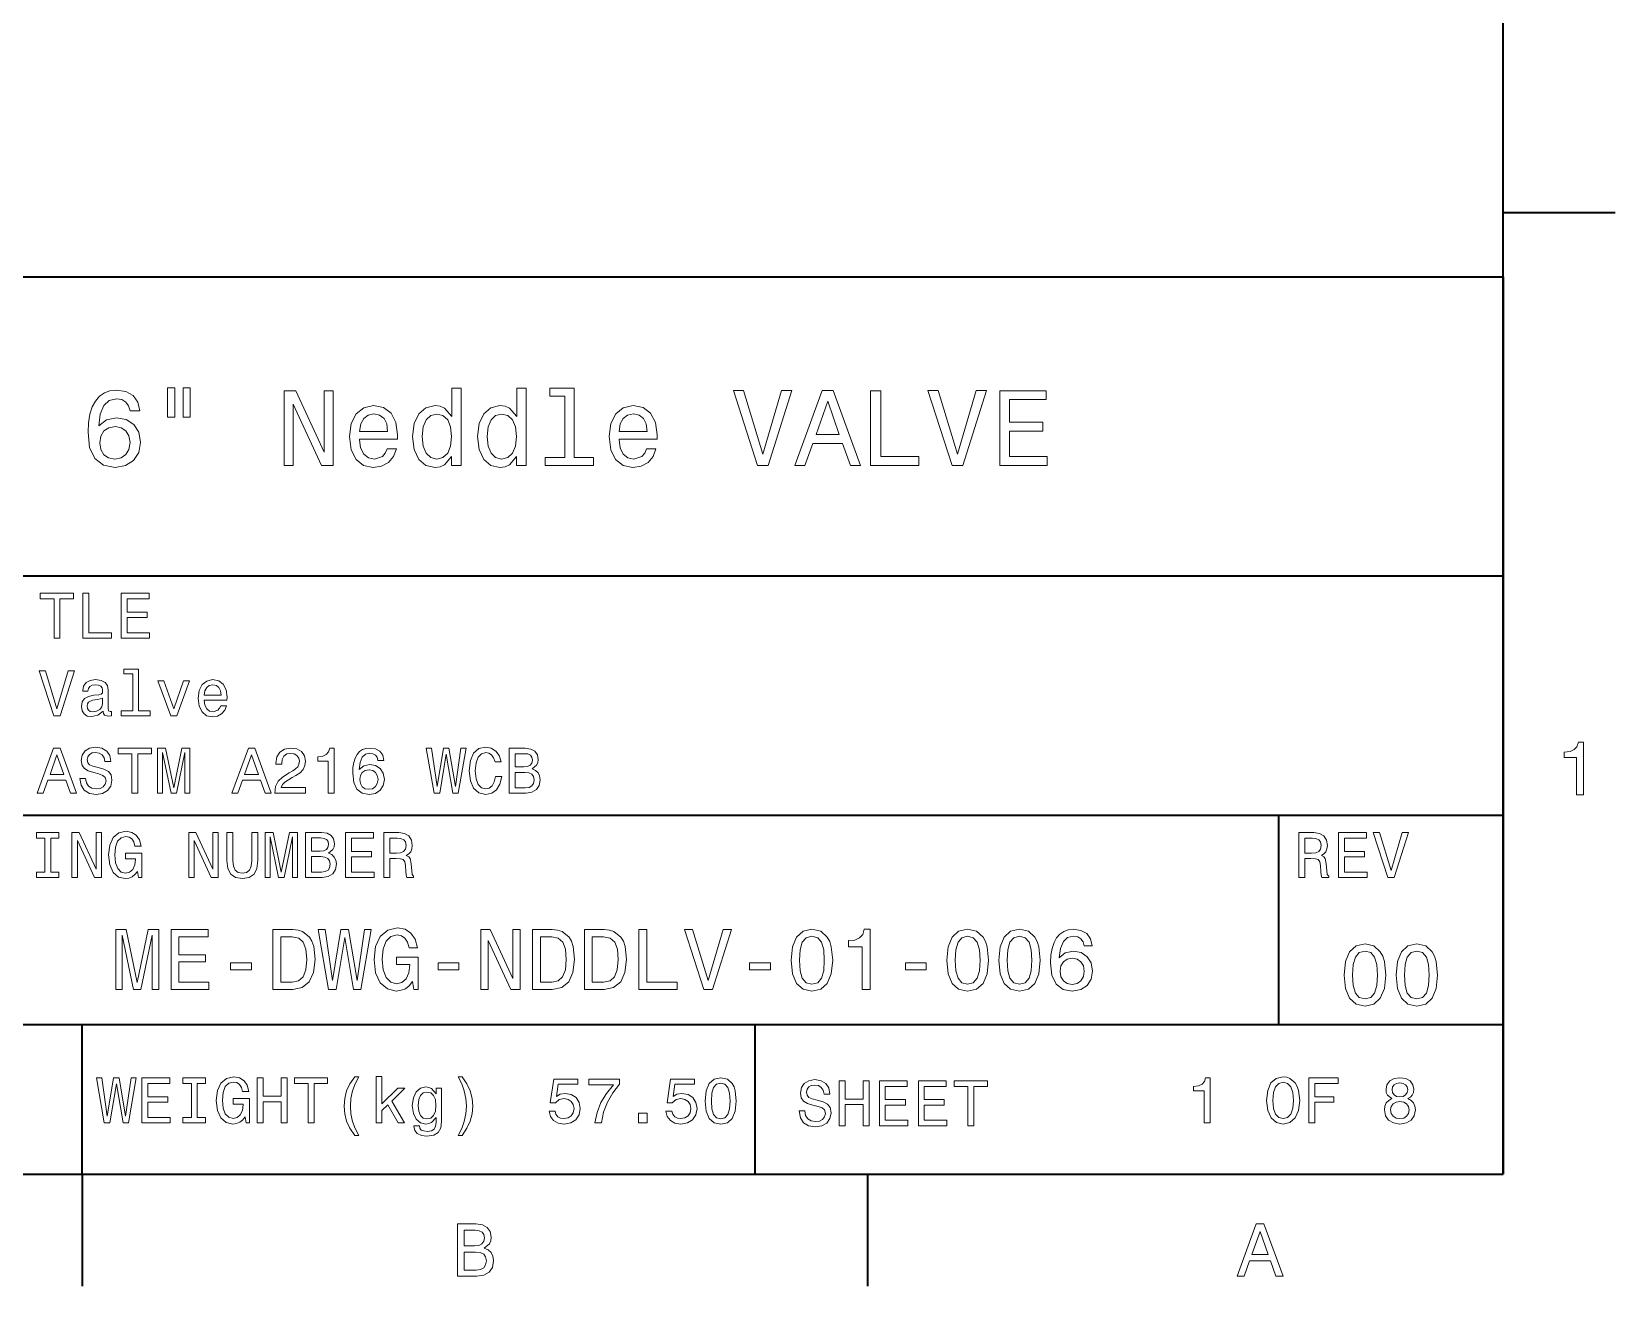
# Model space of a CAD drawing. Extents: x 0 to 420, y 0 to 297.
# Drawn here: x 311.6 to 417.5, y 2.5 to 86.4 of the extents above; entities that cross this region are included whole.
import ezdxf

# ---------------------------------------------------------------- set-up
doc = ezdxf.new("R2010")
doc.units = 0

msp = doc.modelspace()

# ---------------------------------------------------------------- linework, layer by layer
at = {"color": 7, "lineweight": 35}
for p, q in [((410, 10), (410, 287)), ((220, 70), (410, 70)), ((410, 70), (410, 10)), ((285, 50), (410, 50)), ((220, 34), (410, 34)), ((285, 20), (410, 20)), ((10, 10), (410, 10)), ((220, 10), (410, 10))]:
    msp.add_line(p, q, dxfattribs=at)
at = {"color": 7, "lineweight": 35, "ltscale": 0.1875}
for p, q in [((410, 74.3), (417.5, 74.3)), ((315, 10), (315, 2.5)), ((367.5, 10), (367.5, 2.5))]:
    msp.add_line(p, q, dxfattribs=at)
at = {"color": 7, "lineweight": 35, "ltscale": 0.35}
msp.add_line((395, 20), (395, 34), dxfattribs=at)
at = {"color": 7, "lineweight": 35, "ltscale": 0.25}
for p, q in [((315, 10), (315, 20)), ((360, 10), (360, 20))]:
    msp.add_line(p, q, dxfattribs=at)
at = {"color": 7, "lineweight": 13}
for points in [[(320.71, 62.56), (320.71, 60.6), (321.2, 60.6), (321.2, 62.56)], [(321.76, 62.56), (321.76, 60.6), (322.24, 60.6), (322.24, 62.56)], [(339.71, 57.98), (339.71, 57.38), (340.35, 57.38), (340.35, 62.55), (339.72, 62.55), (339.72, 60.66), (339.24, 61.21), (338.94, 61.34), (338.6, 61.39), (337.99, 61.24), (337.51, 60.84), (337.2, 60.19), (337.1, 59.32), (337.2, 58.45), (337.51, 57.79), (337.99, 57.38), (338.6, 57.24), (338.94, 57.29), (339.24, 57.42)], [(344.05, 57.98), (344.05, 57.38), (344.68, 57.38), (344.68, 62.55), (344.06, 62.55), (344.06, 60.66), (343.57, 61.21), (343.28, 61.34), (342.94, 61.39), (342.33, 61.24), (341.85, 60.84), (341.54, 60.19), (341.43, 59.32), (341.54, 58.45), (341.85, 57.79), (342.33, 57.38), (342.94, 57.24), (343.28, 57.29), (343.58, 57.42)], [(347.27, 62.02), (347.27, 57.91), (345.97, 57.91), (345.97, 57.38), (349.2, 57.38), (349.2, 57.91), (347.9, 57.91), (347.9, 62.55), (346.28, 62.55), (346.28, 62.02)], [(318.87, 61.03), (318.73, 61.62), (318.42, 62.05), (317.93, 62.32), (317.29, 62.42), (316.87, 62.37), (316.5, 62.23), (316.17, 62.01), (315.9, 61.69), (315.68, 61.29), (315.53, 60.81), (315.43, 60.24), (315.4, 59.6), (315.51, 58.58), (315.86, 57.84), (316.43, 57.39), (317.21, 57.24), (317.91, 57.37), (318.44, 57.71), (318.79, 58.24), (318.91, 58.92), (318.79, 59.6), (318.46, 60.13), (317.95, 60.46), (317.31, 60.57), (316.63, 60.43), (316.12, 60.02), (316.22, 60.81), (316.46, 61.38), (316.81, 61.72), (317.3, 61.83), (317.66, 61.78), (317.93, 61.62), (318.11, 61.37), (318.21, 61.03)], [(328.51, 57.38), (329.11, 57.38), (329.11, 61.48), (331.02, 57.38), (331.79, 57.38), (331.79, 62.38), (331.19, 62.38), (331.19, 58.28), (329.29, 62.38), (328.51, 62.38)], [(361.77, 62.39), (360.51, 58.13), (359.22, 62.39), (358.54, 62.39), (360.15, 57.38), (360.87, 57.38), (362.45, 62.39)], [(362.66, 57.38), (363.32, 57.38), (363.85, 58.85), (365.84, 58.85), (366.37, 57.38), (367.05, 57.38), (365.22, 62.39), (364.48, 62.39)], [(364.08, 59.46), (364.85, 61.67), (365.62, 59.46)], [(367.72, 57.38), (370.94, 57.38), (370.94, 57.99), (368.39, 57.99), (368.39, 62.38), (367.72, 62.38)], [(374.78, 62.39), (373.52, 58.13), (372.23, 62.39), (371.55, 62.39), (373.16, 57.38), (373.88, 57.38), (375.46, 62.39)], [(376.35, 57.38), (379.52, 57.38), (379.52, 57.99), (377.01, 57.99), (377.01, 59.68), (379.24, 59.68), (379.24, 60.28), (377.01, 60.28), (377.01, 61.78), (379.46, 61.78), (379.46, 62.38), (376.35, 62.38)], [(333.55, 59.13), (336.09, 59.13), (336.1, 59.43), (335.98, 60.26), (335.66, 60.88), (335.16, 61.25), (334.49, 61.39), (333.83, 61.24), (333.33, 60.84), (333, 60.18), (332.89, 59.32), (333, 58.43), (333.32, 57.78), (333.82, 57.38), (334.47, 57.24), (335.03, 57.34), (335.49, 57.58), (335.83, 57.97), (336.02, 58.49), (335.4, 58.49), (335.27, 58.2), (335.08, 57.99), (334.55, 57.81), (334.14, 57.89), (333.83, 58.14), (333.62, 58.56), (333.55, 59.11)], [(333.55, 59.66), (333.63, 60.16), (333.83, 60.53), (334.12, 60.75), (334.51, 60.83), (334.89, 60.75), (335.19, 60.53), (335.37, 60.16), (335.43, 59.66)], [(338.71, 60.82), (339.13, 60.72), (339.45, 60.44), (339.63, 59.97), (339.7, 59.32), (339.63, 58.66), (339.45, 58.2), (339.13, 57.91), (338.71, 57.81), (338.31, 57.91), (338.01, 58.2), (337.81, 58.67), (337.74, 59.32), (337.81, 59.96), (338.01, 60.43), (338.31, 60.72)], [(343.05, 60.82), (343.47, 60.72), (343.78, 60.44), (343.97, 59.97), (344.04, 59.32), (343.97, 58.66), (343.78, 58.2), (343.47, 57.91), (343.05, 57.81), (342.65, 57.91), (342.35, 58.2), (342.15, 58.67), (342.08, 59.32), (342.15, 59.96), (342.35, 60.43), (342.65, 60.72)], [(350.9, 59.13), (353.44, 59.13), (353.44, 59.43), (353.33, 60.26), (353.01, 60.88), (352.51, 61.25), (351.84, 61.39), (351.18, 61.24), (350.68, 60.84), (350.35, 60.18), (350.24, 59.32), (350.35, 58.43), (350.67, 57.78), (351.17, 57.38), (351.82, 57.24), (352.38, 57.34), (352.84, 57.58), (353.18, 57.97), (353.37, 58.49), (352.74, 58.49), (352.62, 58.2), (352.43, 57.99), (351.89, 57.81), (351.48, 57.89), (351.17, 58.14), (350.97, 58.56), (350.9, 59.11)], [(350.9, 59.66), (350.98, 60.16), (351.17, 60.53), (351.47, 60.75), (351.86, 60.83), (352.24, 60.75), (352.54, 60.53), (352.72, 60.16), (352.78, 59.66)], [(318.21, 58.91), (318.13, 58.45), (317.93, 58.11), (317.61, 57.88), (317.2, 57.81), (316.78, 57.88), (316.46, 58.1), (316.25, 58.45), (316.18, 58.9), (316.25, 59.35), (316.46, 59.69), (316.79, 59.9), (317.23, 59.98), (317.62, 59.9), (317.93, 59.69), (318.13, 59.36)], [(313.13, 45.84), (313.52, 45.84), (313.52, 48.47), (314.43, 48.47), (314.43, 48.84), (312.21, 48.84), (312.21, 48.47), (313.13, 48.47)], [(315.05, 45.84), (316.98, 45.84), (316.98, 46.2), (315.45, 46.2), (315.45, 48.84), (315.05, 48.84)], [(317.62, 45.84), (319.52, 45.84), (319.52, 46.2), (318.02, 46.2), (318.02, 47.22), (319.36, 47.22), (319.36, 47.57), (318.02, 47.57), (318.02, 48.47), (319.49, 48.47), (319.49, 48.84), (317.62, 48.84)], [(314.08, 43.66), (313.32, 41.1), (312.55, 43.66), (312.14, 43.66), (313.11, 40.65), (313.54, 40.65), (314.49, 43.66)], [(318.39, 43.44), (318.39, 40.97), (317.61, 40.97), (317.61, 40.65), (319.55, 40.65), (319.55, 40.97), (318.77, 40.97), (318.77, 43.76), (317.79, 43.76), (317.79, 43.44)], [(316.41, 40.96), (316.41, 40.94), (316.43, 40.8), (316.5, 40.69), (316.77, 40.61), (316.98, 40.65), (316.98, 40.94), (316.89, 40.93), (316.77, 40.98), (316.75, 41.16), (316.75, 42.36), (316.7, 42.66), (316.54, 42.88), (316.28, 43.01), (315.91, 43.06), (315.55, 43.01), (315.28, 42.86), (315.11, 42.63), (315.05, 42.33), (315.05, 42.3), (315.39, 42.3), (315.43, 42.48), (315.52, 42.61), (315.68, 42.69), (315.9, 42.72), (316.11, 42.7), (316.26, 42.63), (316.35, 42.52), (316.38, 42.37), (316.36, 42.18), (316.29, 42.09), (316.12, 42.05), (315.8, 42.02), (315.43, 41.94), (315.16, 41.8), (315.01, 41.58), (314.96, 41.26), (315, 40.98), (315.14, 40.77), (315.35, 40.63), (315.65, 40.59), (316.05, 40.68)], [(320.93, 40.65), (321.33, 40.65), (322.18, 42.98), (321.79, 42.98), (321.14, 41.1), (320.47, 42.98), (320.07, 42.98)], [(323.17, 41.7), (324.69, 41.7), (324.7, 41.88), (324.63, 42.38), (324.44, 42.75), (324.14, 42.98), (323.73, 43.06), (323.34, 42.97), (323.04, 42.73), (322.84, 42.34), (322.77, 41.82), (322.84, 41.29), (323.03, 40.9), (323.33, 40.65), (323.72, 40.57), (324.06, 40.63), (324.33, 40.78), (324.54, 41.01), (324.65, 41.32), (324.28, 41.32), (324.2, 41.15), (324.09, 41.02), (323.77, 40.91), (323.52, 40.96), (323.34, 41.11), (323.21, 41.36), (323.17, 41.69)], [(323.17, 42.02), (323.22, 42.32), (323.34, 42.54), (323.51, 42.68), (323.75, 42.72), (323.98, 42.68), (324.15, 42.54), (324.26, 42.32), (324.3, 42.02)], [(316.37, 41.47), (316.32, 41.24), (316.18, 41.07), (315.97, 40.96), (315.71, 40.92), (315.55, 40.94), (315.43, 41.01), (315.36, 41.13), (315.34, 41.3), (315.36, 41.45), (315.43, 41.56), (315.7, 41.68), (316.05, 41.73), (316.37, 41.83)], [(312.01, 35.47), (312.41, 35.47), (312.72, 36.35), (313.92, 36.35), (314.24, 35.47), (314.64, 35.47), (313.54, 38.48), (313.1, 38.48)], [(315.24, 36.46), (314.85, 36.46), (314.94, 36), (315.15, 35.67), (315.49, 35.46), (315.94, 35.39), (316.38, 35.46), (316.71, 35.65), (316.93, 35.95), (317, 36.34), (316.94, 36.69), (316.76, 36.92), (316.46, 37.07), (316.07, 37.19), (315.73, 37.27), (315.51, 37.36), (315.39, 37.5), (315.35, 37.72), (315.39, 37.91), (315.5, 38.06), (315.67, 38.16), (315.91, 38.19), (316.15, 38.15), (316.34, 38.03), (316.47, 37.84), (316.53, 37.58), (316.92, 37.58), (316.92, 37.59), (316.85, 37.99), (316.65, 38.29), (316.33, 38.48), (315.9, 38.55), (315.51, 38.48), (315.2, 38.3), (315.01, 38.02), (314.94, 37.66), (315, 37.33), (315.16, 37.11), (315.42, 36.97), (315.78, 36.85), (316.13, 36.76), (316.39, 36.66), (316.55, 36.52), (316.61, 36.3), (316.55, 36.07), (316.42, 35.89), (316.22, 35.79), (315.95, 35.75), (315.66, 35.8), (315.43, 35.94), (315.29, 36.16)], [(318.33, 35.47), (318.73, 35.47), (318.73, 38.11), (319.64, 38.11), (319.64, 38.47), (317.42, 38.47), (317.42, 38.11), (318.33, 38.11)], [(320.05, 35.47), (320.38, 35.47), (320.38, 38.19), (320.95, 35.47), (321.32, 35.47), (321.87, 38.19), (321.87, 35.47), (322.21, 35.47), (322.21, 38.47), (321.68, 38.47), (321.13, 35.83), (320.58, 38.47), (320.05, 38.47)], [(325.02, 35.47), (325.42, 35.47), (325.73, 36.35), (326.93, 36.35), (327.25, 35.47), (327.65, 35.47), (326.56, 38.48), (326.12, 38.48)], [(327.88, 35.47), (329.95, 35.47), (329.95, 35.84), (328.32, 35.84), (328.41, 36.05), (328.56, 36.21), (329.04, 36.52), (329.3, 36.65), (329.58, 36.84), (329.79, 37.05), (329.9, 37.31), (329.95, 37.6), (329.87, 37.96), (329.67, 38.25), (329.36, 38.43), (328.96, 38.49), (328.54, 38.42), (328.22, 38.22), (328.02, 37.89), (327.95, 37.46), (327.95, 37.4), (328.35, 37.4), (328.35, 37.44), (328.38, 37.73), (328.5, 37.95), (328.69, 38.09), (328.93, 38.13), (329.18, 38.09), (329.37, 37.98), (329.49, 37.81), (329.53, 37.6), (329.5, 37.4), (329.42, 37.23), (329.28, 37.09), (329.09, 36.96), (328.84, 36.82), (328.41, 36.55), (328.12, 36.27), (327.94, 35.92), (327.88, 35.48)], [(331.46, 35.47), (331.86, 35.47), (331.86, 38.49), (331.56, 38.49), (331.48, 38.23), (331.33, 38.05), (331.09, 37.95), (330.76, 37.91), (330.76, 37.61), (331.46, 37.61)], [(335.18, 37.66), (335.1, 38.01), (334.91, 38.27), (334.61, 38.44), (334.23, 38.49), (333.98, 38.46), (333.76, 38.38), (333.56, 38.25), (333.4, 38.06), (333.27, 37.82), (333.17, 37.53), (333.11, 37.19), (333.1, 36.8), (333.17, 36.19), (333.38, 35.74), (333.72, 35.48), (334.19, 35.38), (334.61, 35.46), (334.93, 35.67), (335.13, 35.99), (335.21, 36.39), (335.13, 36.8), (334.93, 37.12), (334.63, 37.32), (334.25, 37.39), (333.84, 37.3), (333.53, 37.05), (333.59, 37.53), (333.73, 37.87), (333.94, 38.07), (334.24, 38.14), (334.45, 38.11), (334.62, 38.02), (334.73, 37.87), (334.78, 37.66)], [(338.53, 35.47), (338.91, 35.47), (339.34, 38.07), (339.79, 35.47), (340.15, 35.47), (340.68, 38.48), (340.33, 38.48), (339.96, 35.92), (339.53, 38.48), (339.16, 38.48), (338.74, 35.92), (338.37, 38.48), (338.01, 38.48)], [(342.65, 36.59), (342.56, 36.22), (342.42, 35.96), (342.22, 35.8), (341.99, 35.75), (341.71, 35.83), (341.49, 36.06), (341.34, 36.44), (341.29, 36.97), (341.34, 37.49), (341.48, 37.88), (341.7, 38.11), (341.99, 38.19), (342.2, 38.15), (342.37, 38.03), (342.51, 37.84), (342.61, 37.57), (343.02, 37.57), (342.89, 37.98), (342.66, 38.29), (342.36, 38.48), (341.99, 38.55), (341.53, 38.45), (341.18, 38.14), (340.96, 37.65), (340.88, 36.97), (340.96, 36.3), (341.18, 35.8), (341.53, 35.49), (341.99, 35.39), (342.39, 35.47), (342.71, 35.7), (342.94, 36.08), (343.06, 36.59)], [(345.09, 37.09), (345.39, 37.34), (345.47, 37.51), (345.5, 37.72), (345.44, 38.04), (345.27, 38.28), (345, 38.42), (344.62, 38.47), (343.55, 38.47), (343.55, 35.47), (344.68, 35.47), (345.08, 35.53), (345.38, 35.71), (345.57, 35.99), (345.63, 36.37), (345.59, 36.63), (345.49, 36.84), (345.32, 36.99)], [(344.54, 37.23), (343.95, 37.23), (343.95, 38.11), (344.57, 38.11), (344.81, 38.09), (344.97, 38.01), (345.07, 37.87), (345.11, 37.68), (345.07, 37.48), (344.96, 37.34), (344.79, 37.25)], [(414.91, 35.37), (415.37, 35.37), (415.37, 38.89), (415.03, 38.89), (414.93, 38.58), (414.75, 38.38), (414.48, 38.26), (414.09, 38.22), (414.09, 37.86), (414.91, 37.86)], [(312.86, 36.72), (313.32, 38.04), (313.79, 36.72)], [(325.87, 36.72), (326.34, 38.04), (326.8, 36.72)], [(334.79, 36.39), (334.74, 36.12), (334.62, 35.91), (334.42, 35.77), (334.18, 35.73), (333.93, 35.77), (333.73, 35.9), (333.61, 36.11), (333.57, 36.38), (333.61, 36.65), (333.73, 36.85), (333.93, 36.98), (334.2, 37.03), (334.43, 36.98), (334.62, 36.86), (334.74, 36.66)], [(344.63, 35.83), (343.95, 35.83), (343.95, 36.86), (344.6, 36.86), (344.87, 36.83), (345.06, 36.74), (345.18, 36.59), (345.22, 36.36), (345.18, 36.12), (345.07, 35.96), (344.89, 35.86)], [(312.51, 30.2), (311.96, 30.2), (311.96, 29.84), (313.46, 29.84), (313.46, 30.2), (312.91, 30.2), (312.91, 32.47), (313.46, 32.47), (313.46, 32.84), (311.96, 32.84), (311.96, 32.47), (312.51, 32.47)], [(314.33, 29.84), (314.69, 29.84), (314.69, 32.3), (315.84, 29.84), (316.3, 29.84), (316.3, 32.84), (315.94, 32.84), (315.94, 30.38), (314.8, 32.84), (314.33, 32.84)], [(318.71, 30.24), (318.78, 29.84), (319, 29.84), (319, 31.46), (317.9, 31.46), (317.9, 31.09), (318.58, 31.09), (318.58, 31.06), (318.52, 30.67), (318.39, 30.37), (318.17, 30.19), (317.91, 30.13), (317.62, 30.2), (317.39, 30.44), (317.24, 30.82), (317.19, 31.35), (317.24, 31.87), (317.38, 32.26), (317.62, 32.49), (317.93, 32.57), (318.15, 32.53), (318.33, 32.41), (318.46, 32.21), (318.53, 31.93), (318.96, 31.93), (318.84, 32.35), (318.63, 32.66), (318.33, 32.85), (317.96, 32.92), (317.47, 32.81), (317.09, 32.5), (316.86, 32), (316.77, 31.34), (316.86, 30.67), (317.09, 30.17), (317.44, 29.86), (317.88, 29.76), (318.13, 29.79), (318.35, 29.88), (318.54, 30.03)], [(322.13, 29.84), (322.49, 29.84), (322.49, 32.3), (323.64, 29.84), (324.11, 29.84), (324.11, 32.84), (323.74, 32.84), (323.74, 30.38), (322.61, 32.84), (322.13, 32.84)], [(324.69, 30.98), (324.75, 30.44), (324.94, 30.05), (325.26, 29.83), (325.72, 29.76), (326.18, 29.83), (326.5, 30.05), (326.69, 30.43), (326.76, 30.98), (326.76, 32.84), (326.35, 32.84), (326.35, 30.96), (326.31, 30.59), (326.2, 30.33), (326, 30.17), (325.72, 30.12), (325.44, 30.17), (325.24, 30.33), (325.12, 30.59), (325.09, 30.96), (325.09, 32.84), (324.69, 32.84)], [(327.24, 29.84), (327.58, 29.84), (327.58, 32.56), (328.14, 29.84), (328.51, 29.84), (329.07, 32.56), (329.07, 29.84), (329.4, 29.84), (329.4, 32.84), (328.88, 32.84), (328.32, 30.19), (327.78, 32.84), (327.24, 32.84)], [(331.47, 31.46), (331.77, 31.71), (331.85, 31.88), (331.87, 32.09), (331.82, 32.41), (331.65, 32.64), (331.38, 32.79), (331, 32.84), (329.93, 32.84), (329.93, 29.84), (331.06, 29.84), (331.46, 29.9), (331.76, 30.07), (331.94, 30.36), (332.01, 30.74), (331.97, 30.99), (331.86, 31.2), (331.7, 31.36)], [(332.62, 29.84), (334.52, 29.84), (334.52, 30.2), (333.02, 30.2), (333.02, 31.22), (334.36, 31.22), (334.36, 31.57), (333.02, 31.57), (333.02, 32.47), (334.49, 32.47), (334.49, 32.84), (332.62, 32.84)], [(335.17, 29.84), (335.57, 29.84), (335.57, 31.1), (335.98, 31.1), (336.28, 31.09), (336.47, 31.03), (336.58, 30.89), (336.62, 30.63), (336.64, 30.24), (336.67, 29.99), (336.72, 29.84), (337.17, 29.84), (337.17, 29.92), (337.07, 30.04), (337.04, 30.27), (337.01, 30.75), (336.94, 31.11), (336.84, 31.22), (336.68, 31.3), (336.85, 31.41), (336.97, 31.56), (337.05, 31.75), (337.08, 31.98), (337.02, 32.34), (336.84, 32.62), (336.56, 32.78), (336.17, 32.84), (335.17, 32.84)], [(396.34, 29.84), (396.74, 29.84), (396.74, 31.1), (397.15, 31.1), (397.45, 31.09), (397.64, 31.03), (397.75, 30.89), (397.79, 30.63), (397.81, 30.24), (397.84, 29.99), (397.89, 29.84), (398.34, 29.84), (398.34, 29.92), (398.24, 30.04), (398.21, 30.27), (398.18, 30.75), (398.11, 31.11), (398.01, 31.22), (397.85, 31.3), (398.02, 31.41), (398.14, 31.56), (398.22, 31.75), (398.25, 31.98), (398.19, 32.34), (398.01, 32.62), (397.73, 32.78), (397.34, 32.84), (396.34, 32.84)], [(399, 29.84), (400.9, 29.84), (400.9, 30.2), (399.39, 30.2), (399.39, 31.22), (400.73, 31.22), (400.73, 31.57), (399.39, 31.57), (399.39, 32.47), (400.86, 32.47), (400.86, 32.84), (399, 32.84)], [(403.26, 32.84), (402.51, 30.29), (401.73, 32.84), (401.32, 32.84), (402.29, 29.84), (402.72, 29.84), (403.67, 32.84)], [(330.91, 31.59), (330.33, 31.59), (330.33, 32.48), (330.95, 32.48), (331.18, 32.45), (331.35, 32.37), (331.45, 32.24), (331.48, 32.04), (331.44, 31.84), (331.34, 31.7), (331.16, 31.62)], [(336.06, 32.47), (336.32, 32.44), (336.51, 32.36), (336.62, 32.21), (336.66, 31.97), (336.62, 31.72), (336.5, 31.57), (336.3, 31.49), (336.03, 31.47), (335.57, 31.47), (335.57, 32.47)], [(397.23, 32.47), (397.49, 32.44), (397.68, 32.36), (397.79, 32.21), (397.83, 31.97), (397.79, 31.72), (397.67, 31.57), (397.47, 31.49), (397.2, 31.47), (396.74, 31.47), (396.74, 32.47)], [(331.01, 30.2), (330.33, 30.2), (330.33, 31.23), (330.97, 31.23), (331.24, 31.2), (331.44, 31.11), (331.55, 30.95), (331.59, 30.73), (331.55, 30.49), (331.45, 30.33), (331.26, 30.23)], [(317.25, 22.35), (317.69, 22.35), (317.69, 25.98), (318.44, 22.35), (318.94, 22.35), (319.68, 25.98), (319.68, 22.35), (320.13, 22.35), (320.13, 26.35), (319.43, 26.35), (318.69, 22.82), (317.96, 26.35), (317.25, 26.35)], [(320.95, 22.35), (323.48, 22.35), (323.48, 22.83), (321.48, 22.83), (321.48, 24.19), (323.26, 24.19), (323.26, 24.67), (321.48, 24.67), (321.48, 25.86), (323.44, 25.86), (323.44, 26.35), (320.95, 26.35)], [(329.09, 26.35), (327.76, 26.35), (327.76, 22.35), (329.09, 22.35), (329.72, 22.48), (330.19, 22.86), (330.47, 23.49), (330.58, 24.35), (330.49, 25.22), (330.37, 25.57), (330.21, 25.85), (329.74, 26.22), (329.44, 26.31)], [(329.05, 25.87), (329.49, 25.78), (329.79, 25.52), (329.97, 25.05), (330.03, 24.35), (329.96, 23.67), (329.78, 23.2), (329.48, 22.92), (329.05, 22.83), (328.3, 22.83), (328.3, 25.87)], [(331.48, 22.35), (331.98, 22.35), (332.56, 25.82), (333.15, 22.35), (333.64, 22.35), (334.34, 26.35), (333.88, 26.35), (333.39, 22.95), (332.81, 26.35), (332.31, 26.35), (331.75, 22.95), (331.26, 26.35), (330.79, 26.35)], [(337.09, 22.88), (337.19, 22.35), (337.48, 22.35), (337.48, 24.51), (336.02, 24.51), (336.02, 24.02), (336.92, 24.02), (336.92, 23.99), (336.85, 23.46), (336.67, 23.06), (336.38, 22.82), (336.03, 22.73), (335.64, 22.84), (335.33, 23.15), (335.14, 23.66), (335.07, 24.37), (335.13, 25.06), (335.33, 25.58), (335.64, 25.89), (336.06, 26), (336.35, 25.94), (336.58, 25.78), (336.76, 25.51), (336.86, 25.14), (337.43, 25.14), (337.28, 25.7), (336.99, 26.11), (336.6, 26.37), (336.09, 26.46), (335.44, 26.31), (334.94, 25.89), (334.62, 25.23), (334.52, 24.35), (334.62, 23.46), (334.94, 22.8), (335.41, 22.38), (336, 22.24), (336.33, 22.29), (336.62, 22.4), (336.87, 22.6)], [(341.66, 22.35), (342.14, 22.35), (342.14, 25.63), (343.67, 22.35), (344.29, 22.35), (344.29, 26.35), (343.81, 26.35), (343.81, 23.07), (342.29, 26.35), (341.66, 26.35)], [(346.44, 26.35), (345.11, 26.35), (345.11, 22.35), (346.44, 22.35), (347.07, 22.48), (347.54, 22.86), (347.82, 23.49), (347.93, 24.35), (347.84, 25.22), (347.72, 25.57), (347.56, 25.85), (347.09, 26.22), (346.79, 26.31)], [(346.4, 25.87), (346.84, 25.78), (347.14, 25.52), (347.32, 25.05), (347.37, 24.35), (347.31, 23.67), (347.13, 23.2), (346.83, 22.92), (346.4, 22.83), (345.64, 22.83), (345.64, 25.87)], [(349.91, 26.35), (348.58, 26.35), (348.58, 22.35), (349.91, 22.35), (350.54, 22.48), (351.01, 22.86), (351.29, 23.49), (351.4, 24.35), (351.3, 25.22), (351.19, 25.57), (351.03, 25.85), (350.56, 26.22), (350.26, 26.31)], [(349.87, 25.87), (350.31, 25.78), (350.61, 25.52), (350.79, 25.05), (350.84, 24.35), (350.78, 23.67), (350.6, 23.2), (350.3, 22.92), (349.87, 22.83), (349.11, 22.83), (349.11, 25.87)], [(352.22, 22.35), (354.79, 22.35), (354.79, 22.83), (352.75, 22.83), (352.75, 26.35), (352.22, 26.35)], [(357.86, 26.35), (356.86, 22.95), (355.82, 26.35), (355.28, 26.35), (356.57, 22.35), (357.14, 22.35), (358.41, 26.35)], [(362.41, 24.3), (362.49, 23.4), (362.76, 22.75), (363.2, 22.36), (363.79, 22.23), (364.39, 22.36), (364.82, 22.75), (365.09, 23.4), (365.18, 24.3), (365.09, 25.2), (364.98, 25.56), (364.82, 25.85), (364.39, 26.24), (363.79, 26.38), (363.2, 26.24), (362.76, 25.85), (362.49, 25.2)], [(362.96, 24.3), (363.01, 25), (363.15, 25.5), (363.41, 25.8), (363.79, 25.9), (364.18, 25.8), (364.43, 25.5), (364.58, 25), (364.62, 24.3), (364.58, 23.6), (364.43, 23.1), (364.18, 22.8), (363.79, 22.71), (363.41, 22.8), (363.15, 23.1), (363.01, 23.6)], [(367.16, 22.35), (367.69, 22.35), (367.69, 26.38), (367.29, 26.38), (367.19, 26.03), (366.98, 25.79), (366.67, 25.65), (366.23, 25.61), (366.23, 25.2), (367.16, 25.2)], [(372.81, 24.3), (372.9, 23.4), (373.17, 22.75), (373.6, 22.36), (374.2, 22.23), (374.8, 22.36), (375.23, 22.75), (375.5, 23.4), (375.59, 24.3), (375.5, 25.2), (375.39, 25.56), (375.23, 25.85), (374.8, 26.24), (374.2, 26.38), (373.6, 26.24), (373.17, 25.85), (372.9, 25.2)], [(373.37, 24.3), (373.41, 25), (373.56, 25.5), (373.82, 25.8), (374.2, 25.9), (374.58, 25.8), (374.84, 25.5), (374.99, 25), (375.03, 24.3), (374.99, 23.6), (374.84, 23.1), (374.58, 22.8), (374.2, 22.71), (373.82, 22.8), (373.56, 23.1), (373.41, 23.6)], [(376.28, 24.3), (376.37, 23.4), (376.64, 22.75), (377.07, 22.36), (377.67, 22.23), (378.27, 22.36), (378.7, 22.75), (378.96, 23.4), (379.06, 24.3), (378.96, 25.2), (378.86, 25.56), (378.7, 25.85), (378.27, 26.24), (377.67, 26.38), (377.07, 26.24), (376.64, 25.85), (376.37, 25.2)], [(376.84, 24.3), (376.88, 25), (377.03, 25.5), (377.29, 25.8), (377.67, 25.9), (378.05, 25.8), (378.31, 25.5), (378.46, 25), (378.5, 24.3), (378.46, 23.6), (378.31, 23.1), (378.05, 22.8), (377.67, 22.71), (377.29, 22.8), (377.03, 23.1), (376.88, 23.6)], [(382.53, 25.27), (382.42, 25.74), (382.16, 26.08), (381.77, 26.3), (381.26, 26.38), (380.92, 26.34), (380.63, 26.23), (380.37, 26.05), (380.15, 25.8), (379.98, 25.48), (379.85, 25.09), (379.77, 24.64), (379.75, 24.12), (379.84, 23.31), (380.12, 22.71), (380.58, 22.35), (381.2, 22.23), (381.76, 22.34), (382.19, 22.61), (382.46, 23.03), (382.56, 23.58), (382.46, 24.12), (382.2, 24.54), (381.79, 24.81), (381.28, 24.9), (380.73, 24.79), (380.33, 24.46), (380.41, 25.09), (380.6, 25.55), (380.88, 25.82), (381.27, 25.91), (381.56, 25.86), (381.78, 25.74), (381.92, 25.54), (382, 25.27)], [(382, 23.57), (381.94, 23.21), (381.78, 22.93), (381.52, 22.75), (381.2, 22.69), (380.86, 22.75), (380.6, 22.92), (380.43, 23.2), (380.38, 23.56), (380.43, 23.92), (380.6, 24.19), (380.86, 24.37), (381.22, 24.43), (381.53, 24.37), (381.78, 24.2), (381.94, 23.93)], [(399.38, 23.31), (399.46, 22.41), (399.73, 21.76), (400.17, 21.37), (400.77, 21.24), (401.36, 21.37), (401.79, 21.76), (402.06, 22.41), (402.15, 23.31), (402.06, 24.21), (401.95, 24.57), (401.79, 24.86), (401.36, 25.26), (400.77, 25.39), (400.17, 25.26), (399.73, 24.86), (399.46, 24.21)], [(399.93, 23.31), (399.98, 24.01), (400.12, 24.51), (400.38, 24.81), (400.77, 24.91), (401.15, 24.81), (401.4, 24.51), (401.55, 24.01), (401.6, 23.31), (401.55, 22.61), (401.4, 22.11), (401.15, 21.82), (400.77, 21.72), (400.38, 21.82), (400.12, 22.11), (399.98, 22.61)], [(402.85, 23.31), (402.93, 22.41), (403.2, 21.76), (403.64, 21.37), (404.23, 21.24), (404.83, 21.37), (405.26, 21.76), (405.53, 22.41), (405.62, 23.31), (405.53, 24.21), (405.42, 24.57), (405.26, 24.86), (404.83, 25.26), (404.23, 25.39), (403.64, 25.26), (403.2, 24.86), (402.93, 24.21)], [(403.4, 23.31), (403.45, 24.01), (403.59, 24.51), (403.85, 24.81), (404.23, 24.91), (404.62, 24.81), (404.87, 24.51), (405.02, 24.01), (405.06, 23.31), (405.02, 22.61), (404.87, 22.11), (404.62, 21.82), (404.23, 21.72), (403.85, 21.82), (403.59, 22.11), (403.45, 22.61)], [(324.93, 23.67), (326.33, 23.67), (326.33, 24.12), (324.93, 24.12)], [(338.81, 23.67), (340.2, 23.67), (340.2, 24.12), (338.81, 24.12)], [(359.63, 23.67), (361.02, 23.67), (361.02, 24.12), (359.63, 24.12)], [(370.04, 23.67), (371.43, 23.67), (371.43, 24.12), (370.04, 24.12)], [(316.48, 13.43), (316.86, 13.43), (317.3, 16.03), (317.74, 13.43), (318.11, 13.43), (318.63, 16.43), (318.29, 16.43), (317.91, 13.88), (317.49, 16.43), (317.11, 16.43), (316.69, 13.88), (316.32, 16.43), (315.97, 16.43)], [(319, 13.43), (320.9, 13.43), (320.9, 13.79), (319.39, 13.79), (319.39, 14.81), (320.73, 14.81), (320.73, 15.17), (319.39, 15.17), (319.39, 16.07), (320.86, 16.07), (320.86, 16.43), (319, 16.43)], [(322.31, 13.79), (321.75, 13.79), (321.75, 13.43), (323.26, 13.43), (323.26, 13.79), (322.7, 13.79), (322.7, 16.07), (323.26, 16.07), (323.26, 16.43), (321.75, 16.43), (321.75, 16.07), (322.31, 16.07)], [(325.9, 13.83), (325.97, 13.43), (326.19, 13.43), (326.19, 15.05), (325.1, 15.05), (325.1, 14.68), (325.77, 14.68), (325.77, 14.66), (325.72, 14.26), (325.58, 13.96), (325.37, 13.78), (325.1, 13.72), (324.81, 13.8), (324.58, 14.03), (324.43, 14.41), (324.38, 14.94), (324.43, 15.46), (324.58, 15.85), (324.81, 16.08), (325.13, 16.16), (325.34, 16.12), (325.52, 16), (325.65, 15.8), (325.72, 15.53), (326.15, 15.53), (326.04, 15.94), (325.83, 16.25), (325.53, 16.44), (325.15, 16.51), (324.66, 16.4), (324.29, 16.09), (324.05, 15.59), (323.97, 14.93), (324.05, 14.26), (324.29, 13.77), (324.64, 13.45), (325.08, 13.35), (325.32, 13.38), (325.54, 13.47), (325.73, 13.62)], [(326.71, 13.43), (327.11, 13.43), (327.11, 14.84), (328.31, 14.84), (328.31, 13.43), (328.71, 13.43), (328.71, 16.43), (328.31, 16.43), (328.31, 15.21), (327.11, 15.21), (327.11, 16.43), (326.71, 16.43)], [(330.11, 13.43), (330.51, 13.43), (330.51, 16.07), (331.42, 16.07), (331.42, 16.43), (329.2, 16.43), (329.2, 16.07), (330.11, 16.07)], [(333.23, 12.59), (333.5, 12.59), (333.26, 13.05), (333.08, 13.53), (332.98, 14.04), (332.94, 14.55), (332.98, 15.06), (333.08, 15.56), (333.26, 16.04), (333.5, 16.5), (333.23, 16.5), (332.91, 16.03), (332.69, 15.56), (332.56, 15.06), (332.53, 14.55), (332.56, 14.03), (332.69, 13.54), (332.91, 13.07)], [(334.67, 13.43), (335.05, 13.43), (335.05, 14.25), (335.45, 14.63), (336.14, 13.43), (336.56, 13.43), (335.71, 14.89), (336.59, 15.75), (336.11, 15.75), (335.05, 14.7), (335.05, 16.53), (334.67, 16.53)], [(340.41, 12.59), (340.72, 13.07), (340.94, 13.54), (341.07, 14.03), (341.12, 14.55), (341.07, 15.06), (340.94, 15.56), (340.72, 16.03), (340.41, 16.5), (340.14, 16.5), (340.38, 16.04), (340.55, 15.56), (340.66, 15.06), (340.7, 14.55), (340.66, 14.04), (340.55, 13.53), (340.38, 13.05), (340.14, 12.59)], [(346.22, 14.21), (346.31, 13.86), (346.52, 13.58), (346.84, 13.41), (347.23, 13.34), (347.67, 13.42), (348.01, 13.63), (348.23, 13.97), (348.31, 14.4), (348.24, 14.8), (348.03, 15.12), (347.7, 15.32), (347.29, 15.4), (346.96, 15.34), (346.71, 15.2), (346.83, 16.01), (348.15, 16.01), (348.15, 16.36), (346.54, 16.36), (346.3, 14.77), (346.65, 14.77), (346.9, 14.98), (347.22, 15.05), (347.5, 15), (347.71, 14.86), (347.84, 14.65), (347.89, 14.38), (347.84, 14.11), (347.7, 13.9), (347.49, 13.76), (347.22, 13.71), (346.99, 13.74), (346.81, 13.84), (346.68, 14), (346.62, 14.21)], [(349.29, 13.43), (349.73, 13.43), (349.87, 14.14), (350.12, 14.81), (350.48, 15.43), (350.94, 16.01), (350.94, 16.36), (348.88, 16.36), (348.88, 15.97), (350.52, 15.97), (350.05, 15.39), (349.69, 14.78), (349.44, 14.13)], [(354.02, 14.21), (354.12, 13.86), (354.33, 13.58), (354.64, 13.41), (355.04, 13.34), (355.48, 13.42), (355.82, 13.63), (356.03, 13.97), (356.12, 14.4), (356.04, 14.8), (355.84, 15.12), (355.51, 15.32), (355.09, 15.4), (354.77, 15.34), (354.52, 15.2), (354.64, 16.01), (355.95, 16.01), (355.95, 16.36), (354.35, 16.36), (354.11, 14.77), (354.46, 14.77), (354.71, 14.98), (355.03, 15.05), (355.3, 15), (355.52, 14.86), (355.65, 14.65), (355.7, 14.38), (355.65, 14.11), (355.51, 13.9), (355.3, 13.76), (355.03, 13.71), (354.8, 13.74), (354.62, 13.84), (354.49, 14), (354.43, 14.21)], [(356.66, 14.89), (356.72, 14.22), (356.93, 13.73), (357.25, 13.44), (357.7, 13.34), (358.14, 13.44), (358.47, 13.73), (358.67, 14.22), (358.74, 14.89), (358.67, 15.57), (358.59, 15.84), (358.47, 16.06), (358.14, 16.35), (357.7, 16.45), (357.25, 16.35), (356.93, 16.05), (356.72, 15.57)], [(357.07, 14.89), (357.11, 15.42), (357.21, 15.79), (357.41, 16.01), (357.7, 16.09), (357.98, 16.01), (358.18, 15.79), (358.29, 15.42), (358.32, 14.89), (358.29, 14.37), (358.18, 13.99), (357.98, 13.77), (357.7, 13.7), (357.41, 13.77), (357.21, 13.99), (357.11, 14.37)], [(363.32, 14.23), (362.93, 14.23), (363.02, 13.77), (363.23, 13.43), (363.57, 13.23), (364.02, 13.16), (364.46, 13.22), (364.79, 13.41), (365, 13.71), (365.08, 14.11), (365.02, 14.46), (364.84, 14.69), (364.54, 14.84), (364.15, 14.95), (363.81, 15.04), (363.59, 15.13), (363.47, 15.27), (363.43, 15.49), (363.47, 15.68), (363.58, 15.83), (363.75, 15.93), (363.99, 15.96), (364.23, 15.92), (364.42, 15.8), (364.55, 15.61), (364.61, 15.34), (365, 15.34), (365, 15.35), (364.93, 15.76), (364.73, 16.06), (364.41, 16.25), (363.98, 16.32), (363.59, 16.25), (363.28, 16.07), (363.09, 15.79), (363.02, 15.42), (363.08, 15.1), (363.24, 14.88), (363.5, 14.73), (363.86, 14.62), (364.21, 14.52), (364.47, 14.43), (364.63, 14.29), (364.69, 14.06), (364.63, 13.83), (364.5, 13.66), (364.3, 13.55), (364.03, 13.52), (363.74, 13.57), (363.51, 13.7), (363.37, 13.93)], [(365.61, 13.24), (366.01, 13.24), (366.01, 14.65), (367.21, 14.65), (367.21, 13.24), (367.61, 13.24), (367.61, 16.24), (367.21, 16.24), (367.21, 15.01), (366.01, 15.01), (366.01, 16.24), (365.61, 16.24)], [(368.3, 13.24), (370.21, 13.24), (370.21, 13.6), (368.7, 13.6), (368.7, 14.62), (370.04, 14.62), (370.04, 14.98), (368.7, 14.98), (368.7, 15.87), (370.17, 15.87), (370.17, 16.24), (368.3, 16.24)], [(370.91, 13.24), (372.81, 13.24), (372.81, 13.6), (371.3, 13.6), (371.3, 14.62), (372.64, 14.62), (372.64, 14.98), (371.3, 14.98), (371.3, 15.87), (372.77, 15.87), (372.77, 16.24), (370.91, 16.24)], [(374.22, 13.24), (374.61, 13.24), (374.61, 15.87), (375.52, 15.87), (375.52, 16.24), (373.3, 16.24), (373.3, 15.87), (374.22, 15.87)], [(390.01, 13.43), (390.41, 13.43), (390.41, 16.45), (390.11, 16.45), (390.03, 16.19), (389.88, 16.01), (389.64, 15.91), (389.31, 15.87), (389.31, 15.56), (390.01, 15.56)], [(394.18, 14.93), (394.26, 14.25), (394.49, 13.76), (394.84, 13.45), (395.3, 13.35), (395.75, 13.45), (396.1, 13.76), (396.32, 14.25), (396.41, 14.93), (396.32, 15.6), (396.23, 15.87), (396.1, 16.1), (395.75, 16.4), (395.53, 16.48), (395.3, 16.51), (394.83, 16.4), (394.48, 16.1), (394.26, 15.6)], [(394.6, 14.93), (394.65, 15.45), (394.79, 15.84), (395.01, 16.07), (395.3, 16.15), (395.58, 16.07), (395.8, 15.83), (395.94, 15.45), (395.99, 14.93), (395.94, 14.41), (395.8, 14.02), (395.58, 13.79), (395.3, 13.71), (395.01, 13.79), (394.79, 14.02), (394.65, 14.4)], [(397.01, 13.43), (397.41, 13.43), (397.41, 14.81), (398.68, 14.81), (398.68, 15.17), (397.41, 15.17), (397.41, 16.07), (398.97, 16.07), (398.97, 16.43), (397.01, 16.43)], [(402.57, 15.05), (402.35, 14.92), (402.19, 14.76), (402.1, 14.54), (402.07, 14.29), (402.14, 13.9), (402.34, 13.61), (402.66, 13.42), (403.1, 13.34), (403.54, 13.42), (403.86, 13.61), (404.06, 13.9), (404.14, 14.29), (404.1, 14.54), (404.01, 14.76), (403.85, 14.92), (403.64, 15.05), (403.81, 15.15), (403.93, 15.29), (404.01, 15.46), (404.03, 15.68), (403.96, 15.98), (403.78, 16.23), (403.49, 16.39), (403.1, 16.45), (402.71, 16.39), (402.42, 16.23), (402.23, 15.98), (402.17, 15.68), (402.19, 15.46), (402.26, 15.29)], [(402.58, 15.64), (402.61, 15.83), (402.72, 15.98), (402.88, 16.07), (403.1, 16.1), (403.32, 16.07), (403.48, 15.98), (403.59, 15.83), (403.63, 15.64), (403.59, 15.45), (403.48, 15.3), (403.32, 15.2), (403.1, 15.17), (402.88, 15.2), (402.72, 15.3), (402.61, 15.45)], [(339.03, 13.53), (339.03, 15.75), (338.67, 15.75), (338.67, 15.37), (338.37, 15.72), (338.19, 15.8), (337.99, 15.83), (337.62, 15.75), (337.33, 15.5), (337.15, 15.11), (337.08, 14.59), (337.15, 14.06), (337.33, 13.68), (337.62, 13.43), (337.99, 13.35), (338.19, 13.38), (338.37, 13.45), (338.67, 13.78), (338.67, 13.45), (338.63, 13.2), (338.54, 13.01), (338.36, 12.9), (338.09, 12.86), (337.85, 12.89), (337.68, 12.95), (337.58, 13.07), (337.55, 13.22), (337.18, 13.22), (337.18, 13.2), (337.24, 12.92), (337.41, 12.72), (337.69, 12.58), (338.06, 12.53), (338.51, 12.6), (338.81, 12.78), (338.98, 13.1)], [(337.48, 14.59), (337.51, 14.98), (337.63, 15.26), (337.81, 15.43), (338.05, 15.49), (338.31, 15.43), (338.5, 15.26), (338.62, 14.98), (338.66, 14.59), (338.62, 14.2), (338.5, 13.92), (338.31, 13.74), (338.05, 13.69), (337.81, 13.74), (337.63, 13.92), (337.51, 14.2)], [(402.48, 14.3), (402.52, 14.53), (402.65, 14.7), (402.84, 14.81), (403.1, 14.85), (403.36, 14.81), (403.55, 14.7), (403.68, 14.53), (403.72, 14.3), (403.68, 14.05), (403.55, 13.87), (403.36, 13.74), (403.1, 13.71), (402.84, 13.74), (402.65, 13.87), (402.52, 14.05)], [(352.2, 13.43), (352.79, 13.43), (352.79, 14.07), (352.2, 14.07)], [(341.88, 5.06), (342.23, 5.35), (342.32, 5.55), (342.35, 5.79), (342.29, 6.17), (342.09, 6.44), (341.77, 6.61), (341.33, 6.67), (340.09, 6.67), (340.09, 3.17), (341.4, 3.17), (341.87, 3.24), (342.22, 3.44), (342.44, 3.77), (342.51, 4.22), (342.47, 4.51), (342.34, 4.76), (342.15, 4.94)], [(392.22, 3.17), (392.68, 3.17), (393.05, 4.2), (394.45, 4.2), (394.81, 3.17), (395.29, 3.17), (394.01, 6.67), (393.49, 6.67)], [(341.23, 5.21), (340.55, 5.21), (340.55, 6.25), (341.28, 6.25), (341.55, 6.22), (341.74, 6.13), (341.86, 5.97), (341.9, 5.74), (341.85, 5.51), (341.73, 5.35), (341.52, 5.24)], [(393.21, 4.62), (393.75, 6.17), (394.29, 4.62)], [(341.35, 3.59), (340.55, 3.59), (340.55, 4.79), (341.3, 4.79), (341.62, 4.76), (341.85, 4.65), (341.98, 4.47), (342.03, 4.21), (341.98, 3.93), (341.86, 3.74), (341.64, 3.62)]]:
    msp.add_lwpolyline(points, close=True, dxfattribs=at)

doc.saveas('drawing.dxf')
